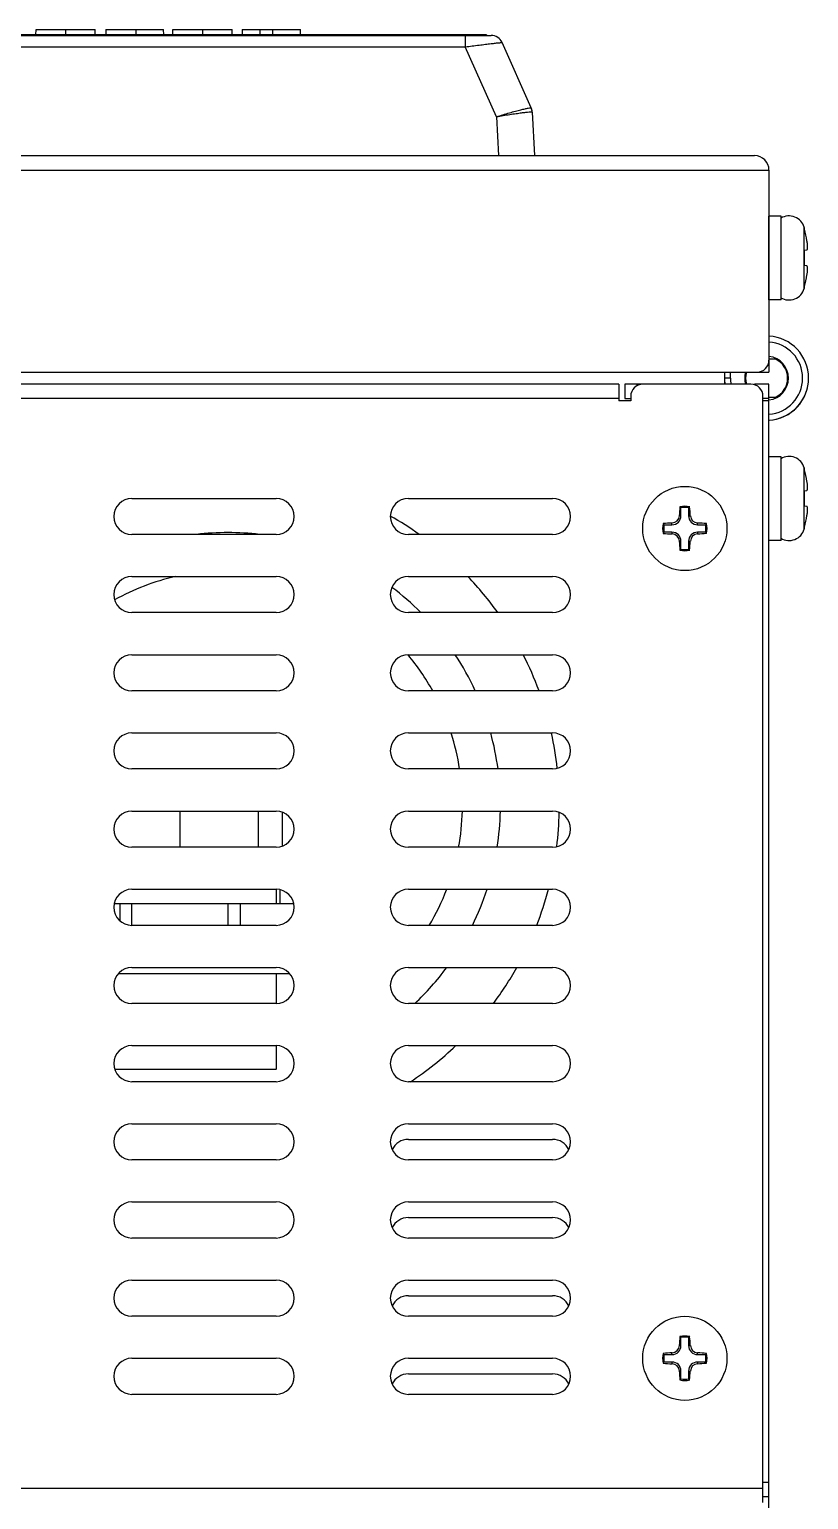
# Model space of a CAD drawing. Extents: x -425 to 6552, y -3049 to 3105.
# Drawn here: x -174.5 to -109.7, y -1161.9 to -1039.7 of the extents above; entities that cross this region are included whole.
import ezdxf

# ---------------------------------------------------------------- set-up
doc = ezdxf.new("R2010")
doc.units = 0
doc.layers.get('0').update_dxf_attribs({"linetype": 'CONTINUOUS'})

msp = doc.modelspace()

# ---------------------------------------------------------------- linework, layer by layer
at = {"color": 7, "linetype": 'CONTINUOUS'}
for p, q in [((-206.88, -1040.19), (-136.09, -1040.19)), ((-136.49, -1040.14), (-206.49, -1040.14)), ((-173.96, -1040.14), (-173.95, -1039.69)), ((-173.95, -1039.69), (-169.03, -1039.69)), ((-171.47, -1040.14), (-171.47, -1039.69)), ((-169.02, -1040.14), (-169.03, -1039.69)), ((-168.13, -1039.69), (-168.14, -1040.14)), ((-168.13, -1039.69), (-163.34, -1039.69)), ((-165.63, -1040.14), (-165.63, -1039.69)), ((-163.33, -1040.14), (-163.34, -1039.69)), ((-162.57, -1040.14), (-162.56, -1039.69)), ((-162.56, -1039.69), (-157.64, -1039.69)), ((-160.08, -1040.14), (-160.08, -1039.69)), ((-157.63, -1040.14), (-157.64, -1039.69)), ((-156.79, -1039.69), (-156.8, -1040.14)), ((-156.79, -1039.69), (-151.95, -1039.69)), ((-155.3, -1040.14), (-155.3, -1039.69)), ((-154.24, -1040.14), (-154.24, -1039.69)), ((-151.94, -1040.14), (-151.95, -1039.69)), ((-138.24, -1040.19), (-138.24, -1041.14)), ((-136.49, -1040.19), (-138.24, -1040.19)), ((-136.49, -1040.14), (-136.49, -1040.19)), ((-204.74, -1041.14), (-138.24, -1041.14)), ((-135.65, -1046.95), (-138.24, -1041.14)), ((-132.76, -1046.22), (-135.18, -1040.78)), ((-135.65, -1046.95), (-135.48, -1050.19)), ((-132.68, -1046.57), (-132.68, -1046.58)), ((-132.68, -1046.58), (-132.49, -1050.19)), ((-251.78, -1050.19), (-114.18, -1050.19)), ((-252.98, -1051.39), (-112.98, -1051.39)), ((-112.98, -1051.39), (-112.98, -1068.19)), ((-112.98, -1062.19), (-112.98, -1055.22)), ((-111.98, -1055.22), (-112.98, -1055.22)), ((-111.98, -1062.19), (-111.98, -1055.22)), ((-110.05, -1061.24), (-110.05, -1056.14)), ((-110.02, -1056.3), (-110.02, -1056.22)), ((-110.02, -1058.06), (-109.82, -1058.02)), ((-110.02, -1059.33), (-110.02, -1058.06)), ((-109.82, -1059.36), (-110.02, -1059.33)), ((-110.02, -1061.16), (-110.02, -1061.08)), ((-111.98, -1062.19), (-112.98, -1062.19)), ((-112.98, -1067.09), (-112.48, -1067.09)), ((-240.28, -1068.19), (-112.98, -1068.19)), ((-116.68, -1068.19), (-116.68, -1069.19)), ((-116.19, -1068.69), (-116.19, -1068.19)), ((-125.48, -1069.19), (-240.78, -1069.19)), ((-125.48, -1069.19), (-125.48, -1070.59)), ((-124.98, -1069.19), (-124.98, -1070.39)), ((-114.48, -1069.19), (-124.98, -1069.19)), ((-123.98, -1069.19), (-123.98, -1069.33)), ((-116.19, -1068.69), (-116.68, -1068.69)), ((-112.98, -1069.19), (-114.18, -1069.19)), ((-112.98, -1174.99), (-112.98, -1069.19)), ((-109.91, -1069.92), (-109.81, -1069.62)), ((-109.81, -1069.62), (-109.74, -1069.32)), ((-109.81, -1069.63), (-109.74, -1069.32)), ((-109.74, -1069.32), (-109.7, -1069.01)), ((-109.7, -1069.01), (-109.68, -1068.69)), ((-125.48, -1070.39), (-240.78, -1070.39)), ((-124.48, -1070.59), (-125.48, -1070.59)), ((-124.98, -1070.39), (-124.48, -1070.39)), ((-124.48, -1070.19), (-124.48, -1070.59)), ((-113.48, -1162.19), (-113.48, -1070.19)), ((-112.98, -1070.39), (-113.48, -1070.39)), ((-112.98, -1070.59), (-113.48, -1070.59)), ((-112.48, -1070.29), (-112.98, -1070.29)), ((-110.55, -1070.99), (-110.35, -1070.74)), ((-110.35, -1070.75), (-110.18, -1070.48)), ((-110.18, -1070.49), (-110.03, -1070.21)), ((-110.04, -1070.21), (-109.91, -1069.92)), ((-112.65, -1072.15), (-112.36, -1072.09)), ((-112.36, -1072.09), (-112.06, -1072)), ((-112.06, -1072), (-111.78, -1071.89)), ((-111.78, -1071.89), (-111.51, -1071.76)), ((-111.51, -1071.76), (-111.24, -1071.6)), ((-111.24, -1071.6), (-110.99, -1071.42)), ((-110.99, -1071.42), (-110.76, -1071.22)), ((-110.76, -1071.22), (-110.55, -1070.99)), ((-112.98, -1072.18), (-112.95, -1072.18)), ((-112.95, -1072.18), (-112.65, -1072.15)), ((-112.98, -1082.19), (-112.98, -1075.22)), ((-111.98, -1075.22), (-112.98, -1075.22)), ((-111.98, -1082.19), (-111.98, -1075.22)), ((-110.05, -1081.24), (-110.05, -1076.14)), ((-110.02, -1076.3), (-110.02, -1076.22)), ((-110.02, -1078.06), (-109.82, -1078.02)), ((-110.02, -1079.33), (-110.02, -1078.06)), ((-165.98, -1078.69), (-153.98, -1078.69)), ((-142.98, -1078.69), (-130.98, -1078.69)), ((-120.3, -1080.13), (-120.3, -1079.47)), ((-119.67, -1079.47), (-119.67, -1080.13)), ((-109.82, -1079.37), (-110.02, -1079.33)), ((-120.3, -1080.13), (-120.44, -1080.13)), ((-119.67, -1080.13), (-119.53, -1080.13)), ((-153.98, -1081.69), (-165.98, -1081.69)), ((-130.98, -1081.69), (-142.98, -1081.69)), ((-121.71, -1080.88), (-121.05, -1080.88)), ((-121.05, -1081.5), (-121.71, -1081.5)), ((-121.05, -1080.88), (-121.05, -1080.73)), ((-121.05, -1081.5), (-121.05, -1081.65)), ((-118.92, -1080.88), (-118.92, -1080.73)), ((-118.92, -1080.88), (-118.26, -1080.88)), ((-118.92, -1081.5), (-118.92, -1081.65)), ((-118.26, -1081.5), (-118.92, -1081.5)), ((-110.02, -1081.17), (-110.02, -1081.08)), ((-120.3, -1082.25), (-120.44, -1082.25)), ((-120.3, -1082.91), (-120.3, -1082.25)), ((-119.67, -1082.25), (-119.67, -1082.91)), ((-119.67, -1082.25), (-119.53, -1082.25)), ((-111.98, -1082.19), (-112.98, -1082.19)), ((-165.98, -1085.19), (-153.98, -1085.19)), ((-142.98, -1085.19), (-130.98, -1085.19)), ((-153.98, -1088.19), (-165.98, -1088.19)), ((-130.98, -1088.19), (-142.98, -1088.19)), ((-165.98, -1091.69), (-153.98, -1091.69)), ((-142.98, -1091.69), (-130.98, -1091.69)), ((-153.98, -1094.69), (-165.98, -1094.69)), ((-130.98, -1094.69), (-142.98, -1094.69)), ((-165.98, -1098.19), (-153.98, -1098.19)), ((-142.98, -1098.19), (-130.98, -1098.19)), ((-153.98, -1101.19), (-165.98, -1101.19)), ((-130.98, -1101.19), (-142.98, -1101.19)), ((-165.98, -1104.69), (-153.98, -1104.69)), ((-161.98, -1104.69), (-161.98, -1107.69)), ((-155.48, -1104.69), (-155.48, -1107.69)), ((-153.48, -1104.78), (-153.48, -1107.6)), ((-142.98, -1104.69), (-130.98, -1104.69)), ((-153.98, -1107.69), (-165.98, -1107.69)), ((-130.98, -1107.69), (-142.98, -1107.69)), ((-165.98, -1111.19), (-153.98, -1111.19)), ((-153.98, -1111.19), (-153.98, -1112.39)), ((-153.68, -1111.23), (-153.68, -1112.39)), ((-142.98, -1111.19), (-130.98, -1111.19)), ((-152.52, -1112.39), (-167.45, -1112.39)), ((-166.98, -1112.39), (-166.98, -1113.8)), ((-165.98, -1114.19), (-165.98, -1112.39)), ((-157.98, -1114.19), (-157.98, -1112.39)), ((-156.98, -1112.39), (-156.98, -1114.19)), ((-153.98, -1114.19), (-165.98, -1114.19)), ((-130.98, -1114.19), (-142.98, -1114.19)), ((-167.09, -1118.19), (-152.88, -1118.19)), ((-165.98, -1117.69), (-153.98, -1117.69)), ((-153.98, -1118.19), (-153.98, -1120.69)), ((-142.98, -1117.69), (-130.98, -1117.69)), ((-153.98, -1120.69), (-165.98, -1120.69)), ((-130.98, -1120.69), (-142.98, -1120.69)), ((-165.98, -1124.19), (-153.98, -1124.19)), ((-153.98, -1124.19), (-153.98, -1126.19)), ((-142.98, -1124.19), (-130.98, -1124.19)), ((-153.99, -1126.19), (-167.4, -1126.19)), ((-153.98, -1127.19), (-165.98, -1127.19)), ((-130.98, -1127.19), (-142.98, -1127.19)), ((-165.98, -1130.69), (-153.98, -1130.69)), ((-142.98, -1130.69), (-130.98, -1130.69)), ((-142.98, -1131.99), (-130.98, -1131.99)), ((-153.98, -1133.69), (-165.98, -1133.69)), ((-130.98, -1133.69), (-142.98, -1133.69)), ((-165.98, -1137.19), (-153.98, -1137.19)), ((-142.98, -1137.19), (-130.98, -1137.19)), ((-142.98, -1138.49), (-130.98, -1138.49)), ((-153.98, -1140.19), (-165.98, -1140.19)), ((-130.98, -1140.19), (-142.98, -1140.19)), ((-165.98, -1143.69), (-153.98, -1143.69)), ((-142.98, -1143.69), (-130.98, -1143.69)), ((-142.98, -1144.99), (-130.98, -1144.99)), ((-153.98, -1146.69), (-165.98, -1146.69)), ((-130.98, -1146.69), (-142.98, -1146.69)), ((-120.3, -1149.13), (-120.44, -1149.13)), ((-120.3, -1149.13), (-120.3, -1148.47)), ((-119.67, -1148.47), (-119.67, -1149.13)), ((-119.67, -1149.13), (-119.53, -1149.13)), ((-165.98, -1150.19), (-153.98, -1150.19)), ((-142.98, -1150.19), (-130.98, -1150.19)), ((-121.71, -1149.88), (-121.05, -1149.88)), ((-121.05, -1149.88), (-121.05, -1149.73)), ((-118.92, -1149.88), (-118.92, -1149.73)), ((-118.92, -1149.88), (-118.26, -1149.88)), ((-142.98, -1151.49), (-130.98, -1151.49)), ((-121.05, -1150.5), (-121.71, -1150.5)), ((-121.05, -1150.5), (-121.05, -1150.65)), ((-120.3, -1151.25), (-120.44, -1151.25)), ((-120.3, -1151.91), (-120.3, -1151.25)), ((-119.67, -1151.25), (-119.53, -1151.25)), ((-119.67, -1151.25), (-119.67, -1151.91)), ((-118.26, -1150.5), (-118.92, -1150.5)), ((-118.92, -1150.5), (-118.92, -1150.65)), ((-153.98, -1153.19), (-165.98, -1153.19)), ((-130.98, -1153.19), (-142.98, -1153.19)), ((-252.48, -1160.99), (-113.48, -1160.99)), ((-113.48, -1160.49), (-112.98, -1160.49)), ((-113.48, -1161.69), (-112.98, -1161.69))]:
    msp.add_line(p, q, dxfattribs=at)
for centre in [(-119.98, -1081.19), (-119.98, -1150.19)]:
    msp.add_circle(centre, 3.5, dxfattribs=at)
for centre, radius, start, end in [((-136.09, -1041.19), 1, 24, 90), ((-133.67, -1046.63), 1, 3, 24), ((-133.67, -1046.63), 0.999, 17.4761, 23.9961), ((-133.67, -1046.63), 0.997, 14.6679, 17.4742), ((-133.67, -1046.63), 0.999, 5.3443, 14.6584), ((-133.67, -1046.63), 0.997, 3.0049, 5.3389), ((-114.18, -1051.39), 1.2, 0, 90), ((-111.31, -1056.51), 1.31, 16.0916, 121.0093), ((-118.89, -1058.69), 9.2, 15.5895, 16.0916), ((-119, -1058.69), 9.28, 8.7549, 14.9046), ((-119, -1058.69), 9.28, 345.0954, 351.2451), ((-111.31, -1060.88), 1.31, 238.9907, 343.9084), ((-118.89, -1058.69), 9.2, 343.9084, 344.4105), ((-113.18, -1068.69), 3.5, 273.2753, 86.7247), ((-113.18, -1068.69), 3, 273.6568, 86.3432), ((-113.98, -1067.19), 1, 270, 0), ((-113.18, -1068.69), 1.82, 276.2975, 83.7025), ((-113.18, -1068.69), 1.75, 293.8955, 66.1045), ((-113.18, -1068.69), 1.82, 164.091, 195.9091), ((-113.18, -1068.69), 1.75, 163.3826, 196.6174), ((-123.48, -1070.19), 1, 90, 180), ((-113.18, -1068.69), 3.5, 180, 188.22), ((-113.18, -1068.69), 3.01, 180.0225, 189.5755), ((-114.48, -1070.19), 1, 0, 90), ((-111.31, -1076.51), 1.31, 16.0916, 121.0093), ((-118.89, -1078.69), 9.2, 15.5895, 16.0916), ((-119, -1078.69), 9.28, 8.7549, 14.9046), ((-165.98, -1080.19), 1.5, 90, 270), ((-153.98, -1080.19), 1.5, 270, 90), ((-142.98, -1080.19), 1.5, 90, 270), ((-130.98, -1080.19), 1.5, 270, 90), ((-100.96, -1081.04), 19.5, 175.1407, 177.3239), ((-119.98, -1081.19), 1.85, 77.226, 102.774), ((-123.94, -1083.83), 5.69, 50.1214, 51.3957), ((-119.98, -1081.19), 1.75, 79.7747, 100.2253), ((-116.03, -1083.83), 5.69, 128.6043, 129.8786), ((-138.32, -1081), 18.81, 2.6361, 4.8993), ((-157.98, -1104.19), 27.56, 54.7318, 60.6671), ((-121.05, -1080.13), 0.75, 270, 0), ((-121.07, -1080.1), 0.633, 272.6519, 357.3481), ((-118.92, -1080.13), 0.75, 180, 270), ((-118.89, -1080.1), 0.633, 182.6519, 267.3481), ((-119, -1078.69), 9.28, 345.0954, 351.2451), ((-157.98, -1104.19), 22.66, 83.3437, 96.6563), ((-119.98, -1081.19), 1.85, 167.226, 192.774), ((-120.18, -1099.53), 18.81, 92.6361, 94.8993), ((-117.34, -1077.24), 5.69, 218.6043, 219.8786), ((-117.34, -1085.15), 5.69, 140.1214, 141.3957), ((-120.13, -1062.17), 19.5, 265.1407, 267.3239), ((-119.98, -1081.19), 1.75, 169.7747, 190.2253), ((-121.05, -1082.25), 0.75, 0, 90), ((-121.07, -1082.28), 0.633, 2.6519, 87.3481), ((-118.92, -1082.25), 0.75, 90, 180), ((-118.89, -1082.28), 0.633, 92.6519, 177.3481), ((-119.83, -1100.22), 19.5, 85.1407, 87.3239), ((-119.79, -1062.85), 18.81, 272.6361, 274.8993), ((-122.63, -1077.24), 5.69, 320.1214, 321.3957), ((-119.98, -1081.19), 1.75, 349.7747, 10.2253), ((-122.63, -1085.15), 5.69, 38.6043, 39.8786), ((-119.98, -1081.19), 1.85, 347.226, 12.774), ((-111.31, -1080.88), 1.31, 238.9907, 343.9084), ((-118.89, -1078.69), 9.2, 343.9084, 344.4105), ((-101.65, -1081.39), 18.81, 182.6361, 184.8993), ((-123.94, -1078.55), 5.69, 308.6043, 309.8786), ((-119.98, -1081.19), 1.85, 257.226, 282.774), ((-119.98, -1081.19), 1.75, 259.7747, 280.2253), ((-116.03, -1078.55), 5.69, 230.1214, 231.3957), ((-139.01, -1081.34), 19.5, 355.1407, 357.3239), ((-165.98, -1086.69), 1.5, 90, 270), ((-157.98, -1104.19), 19.5, 102.9499, 118.9386), ((-153.98, -1086.69), 1.5, 270, 90), ((-142.98, -1086.69), 1.5, 90, 270), ((-157.98, -1104.19), 27.56, 35.4933, 43.5887), ((-130.98, -1086.69), 1.5, 270, 90), ((-157.98, -1104.19), 22.66, 44.9382, 53.0159), ((-165.98, -1093.19), 1.5, 90, 270), ((-153.98, -1093.19), 1.5, 270, 90), ((-142.98, -1093.19), 1.5, 90, 270), ((-157.98, -1104.19), 22.66, 24.7975, 33.4924), ((-157.98, -1104.19), 27.56, 20.1655, 26.9722), ((-130.98, -1093.19), 1.5, 270, 90), ((-157.98, -1104.19), 19.5, 29.1656, 39.8078), ((-165.98, -1099.69), 1.5, 90, 270), ((-153.98, -1099.69), 1.5, 270, 90), ((-142.98, -1099.69), 1.5, 90, 270), ((-157.98, -1104.19), 19.5, 8.8521, 17.9242), ((-157.98, -1104.19), 22.66, 7.6114, 15.3584), ((-157.98, -1104.19), 27.56, 6.3653, 12.531), ((-130.98, -1099.69), 1.5, 270, 90), ((-165.98, -1106.19), 1.5, 90, 270), ((-153.98, -1106.19), 1.5, 270, 90), ((-142.98, -1106.19), 1.5, 90, 270), ((-157.98, -1104.19), 19.5, 349.6577, 358.529), ((-157.98, -1104.19), 22.66, 351.1138, 358.7343), ((-130.98, -1106.19), 1.5, 270, 90), ((-157.98, -1104.19), 27.56, 352.796, 358.7326), ((-165.98, -1112.69), 1.5, 90, 270), ((-153.98, -1112.69), 1.5, 270, 90), ((-142.98, -1112.69), 1.5, 90, 270), ((-157.98, -1104.19), 19.5, 329.1455, 338.9564), ((-157.98, -1104.19), 22.66, 333.8106, 342.0007), ((-157.98, -1104.19), 27.56, 338.7278, 345.2847), ((-130.98, -1112.69), 1.5, 270, 90), ((-165.98, -1119.19), 1.5, 90, 270), ((-153.98, -1119.19), 1.5, 270, 90), ((-142.98, -1119.19), 1.5, 90, 270), ((-157.98, -1104.19), 22.66, 313.2572, 323.4166), ((-157.98, -1104.19), 27.56, 323.2262, 330.6726), ((-130.98, -1119.19), 1.5, 270, 90), ((-165.98, -1125.69), 1.5, 90, 270), ((-153.98, -1125.69), 1.5, 270, 90), ((-142.98, -1125.69), 1.5, 90, 270), ((-157.98, -1104.19), 27.56, 303.4241, 313.4679), ((-130.98, -1125.69), 1.5, 270, 90), ((-165.98, -1132.19), 1.5, 90, 270), ((-153.98, -1132.19), 1.5, 270, 90), ((-142.98, -1132.19), 1.5, 90, 270), ((-130.98, -1132.19), 1.5, 270, 90), ((-142.98, -1133.49), 1.5, 90, 154.3501), ((-130.98, -1133.49), 1.5, 25.6499, 90), ((-165.98, -1138.69), 1.5, 90, 270), ((-153.98, -1138.69), 1.5, 270, 90), ((-142.98, -1138.69), 1.5, 90, 270), ((-130.98, -1138.69), 1.5, 270, 90), ((-142.98, -1139.99), 1.5, 90, 154.3501), ((-130.98, -1139.99), 1.5, 25.6499, 90), ((-165.98, -1145.19), 1.5, 90, 270), ((-153.98, -1145.19), 1.5, 270, 90), ((-142.98, -1145.19), 1.5, 90, 270), ((-130.98, -1145.19), 1.5, 270, 90), ((-142.98, -1146.49), 1.5, 90, 154.3501), ((-130.98, -1146.49), 1.5, 25.6499, 90), ((-121.05, -1149.13), 0.75, 270, 0), ((-121.07, -1149.1), 0.633, 272.6519, 357.3481), ((-100.96, -1150.04), 19.5, 175.1407, 177.3239), ((-119.98, -1150.19), 1.85, 77.226, 102.774), ((-123.94, -1152.83), 5.69, 50.1214, 51.3957), ((-119.98, -1150.19), 1.75, 79.7747, 100.2253), ((-116.03, -1152.83), 5.69, 128.6043, 129.8786), ((-118.92, -1149.13), 0.75, 180, 270), ((-138.32, -1150), 18.81, 2.6361, 4.8993), ((-118.89, -1149.1), 0.633, 182.6519, 267.3481), ((-165.98, -1151.69), 1.5, 90, 270), ((-153.98, -1151.69), 1.5, 270, 90), ((-142.98, -1151.69), 1.5, 90, 270), ((-130.98, -1151.69), 1.5, 270, 90), ((-119.98, -1150.19), 1.85, 167.226, 192.774), ((-120.18, -1168.53), 18.81, 92.6361, 94.8993), ((-117.34, -1146.24), 5.69, 218.6043, 219.8786), ((-119.98, -1150.19), 1.75, 169.7747, 190.2253), ((-119.83, -1169.22), 19.5, 85.1407, 87.3239), ((-122.63, -1146.24), 5.69, 320.1214, 321.3957), ((-119.98, -1150.19), 1.75, 349.7747, 10.2253), ((-119.98, -1150.19), 1.85, 347.226, 12.774), ((-142.98, -1152.99), 1.5, 90, 154.3501), ((-130.98, -1152.99), 1.5, 25.6499, 90), ((-117.34, -1154.15), 5.69, 140.1214, 141.3957), ((-120.13, -1131.17), 19.5, 265.1407, 267.3239), ((-121.05, -1151.25), 0.75, 0, 90), ((-121.07, -1151.28), 0.633, 2.6519, 87.3481), ((-101.65, -1150.39), 18.81, 182.6361, 184.8993), ((-118.92, -1151.25), 0.75, 90, 180), ((-139.01, -1150.34), 19.5, 355.1407, 357.3239), ((-118.89, -1151.28), 0.633, 92.6519, 177.3481), ((-119.79, -1131.85), 18.81, 272.6361, 274.8993), ((-122.63, -1154.15), 5.69, 38.6043, 39.8786), ((-123.94, -1147.55), 5.69, 308.6043, 309.8786), ((-119.98, -1150.19), 1.85, 257.226, 282.774), ((-119.98, -1150.19), 1.75, 259.7747, 280.2253), ((-116.03, -1147.55), 5.69, 230.1214, 231.3957)]:
    msp.add_arc(centre, radius, start, end, dxfattribs=at)
for points, knots in [([(-138.24, -1041.14), (-137.86, -1041.09), (-137.3, -1041.02), (-136.59, -1040.93), (-136.13, -1040.88), (-135.79, -1040.84), (-135.57, -1040.81), (-135.44, -1040.8), (-135.33, -1040.79), (-135.25, -1040.78), (-135.21, -1040.79), (-135.18, -1040.78), (-135.18, -1040.78)], [0, 0, 0, 0, 0.375859, 0.547273, 0.699151, 0.825235, 0.876841, 0.920019, 0.954253, 0.979151, 0.994418, 1, 1, 1, 1]), ([(-135.65, -1046.95), (-135.29, -1046.84), (-134.76, -1046.68), (-134.09, -1046.49), (-133.66, -1046.38), (-133.3, -1046.3), (-133.04, -1046.24), (-132.87, -1046.21), (-132.79, -1046.21), (-132.76, -1046.21), (-132.76, -1046.22)], [0, 0, 0, 0, 0.379769, 0.551238, 0.701889, 0.825979, 0.918843, 0.977098, 0.992734, 1, 1, 1, 1]), ([(-135.65, -1046.95), (-135.28, -1046.88), (-134.74, -1046.79), (-134.04, -1046.69), (-133.6, -1046.63), (-133.23, -1046.58), (-132.96, -1046.56), (-132.78, -1046.55), (-132.71, -1046.56), (-132.68, -1046.57), (-132.68, -1046.57)], [0, 0, 0, 0, 0.377937, 0.548926, 0.699417, 0.823676, 0.917035, 0.976097, 0.992239, 1, 1, 1, 1]), ([(-109.82, -1058.02), (-109.81, -1058.02), (-109.8, -1058), (-109.79, -1057.98), (-109.78, -1057.94), (-109.77, -1057.88), (-109.77, -1057.75), (-109.78, -1057.54), (-109.8, -1057.37), (-109.82, -1057.28)], [0, 0, 0, 0, 0.03483, 0.06179, 0.096375, 0.188851, 0.310911, 0.626984, 1, 1, 1, 1]), ([(-109.82, -1060.11), (-109.8, -1060.01), (-109.78, -1059.84), (-109.77, -1059.64), (-109.77, -1059.5), (-109.78, -1059.44), (-109.79, -1059.4), (-109.8, -1059.38), (-109.81, -1059.37), (-109.82, -1059.36)], [0, 0, 0, 0, 0.372931, 0.689015, 0.811101, 0.903602, 0.938197, 0.965164, 1, 1, 1, 1]), ([(-109.82, -1078.02), (-109.81, -1078.02), (-109.8, -1078), (-109.79, -1077.98), (-109.78, -1077.94), (-109.77, -1077.88), (-109.77, -1077.75), (-109.78, -1077.54), (-109.8, -1077.37), (-109.82, -1077.28)], [0, 0, 0, 0, 0.03483, 0.06179, 0.096375, 0.188851, 0.310911, 0.626984, 1, 1, 1, 1]), ([(-109.82, -1080.11), (-109.8, -1080.01), (-109.78, -1079.84), (-109.77, -1079.64), (-109.77, -1079.5), (-109.78, -1079.44), (-109.79, -1079.4), (-109.8, -1079.38), (-109.81, -1079.37), (-109.82, -1079.37)], [0, 0, 0, 0, 0.372931, 0.689015, 0.811101, 0.903602, 0.938197, 0.965164, 1, 1, 1, 1])]:
    msp.add_open_spline(points, degree=3, knots=knots, dxfattribs=at)

doc.saveas('drawing.dxf')
